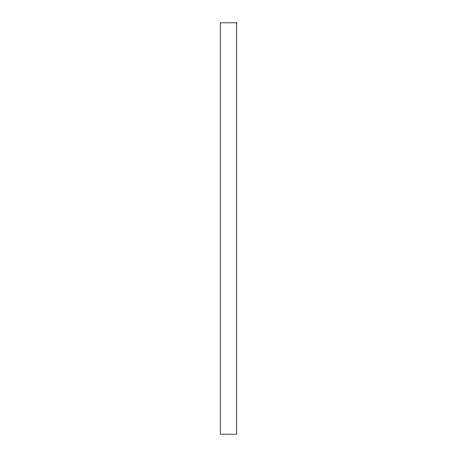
<?xml version="1.0" encoding="UTF-8"?>
<svg xmlns="http://www.w3.org/2000/svg" width="457" height="457" viewBox="0 0 457 457"><rect width="100%" height="100%" fill="white"/><g stroke="black" fill="none" stroke-linecap="round" stroke-linejoin="round"><path stroke-width="0.69" d="M236.726 22.85L220.274 22.85L220.274 434.15L236.726 434.15L236.726 22.85"/></g></svg>
